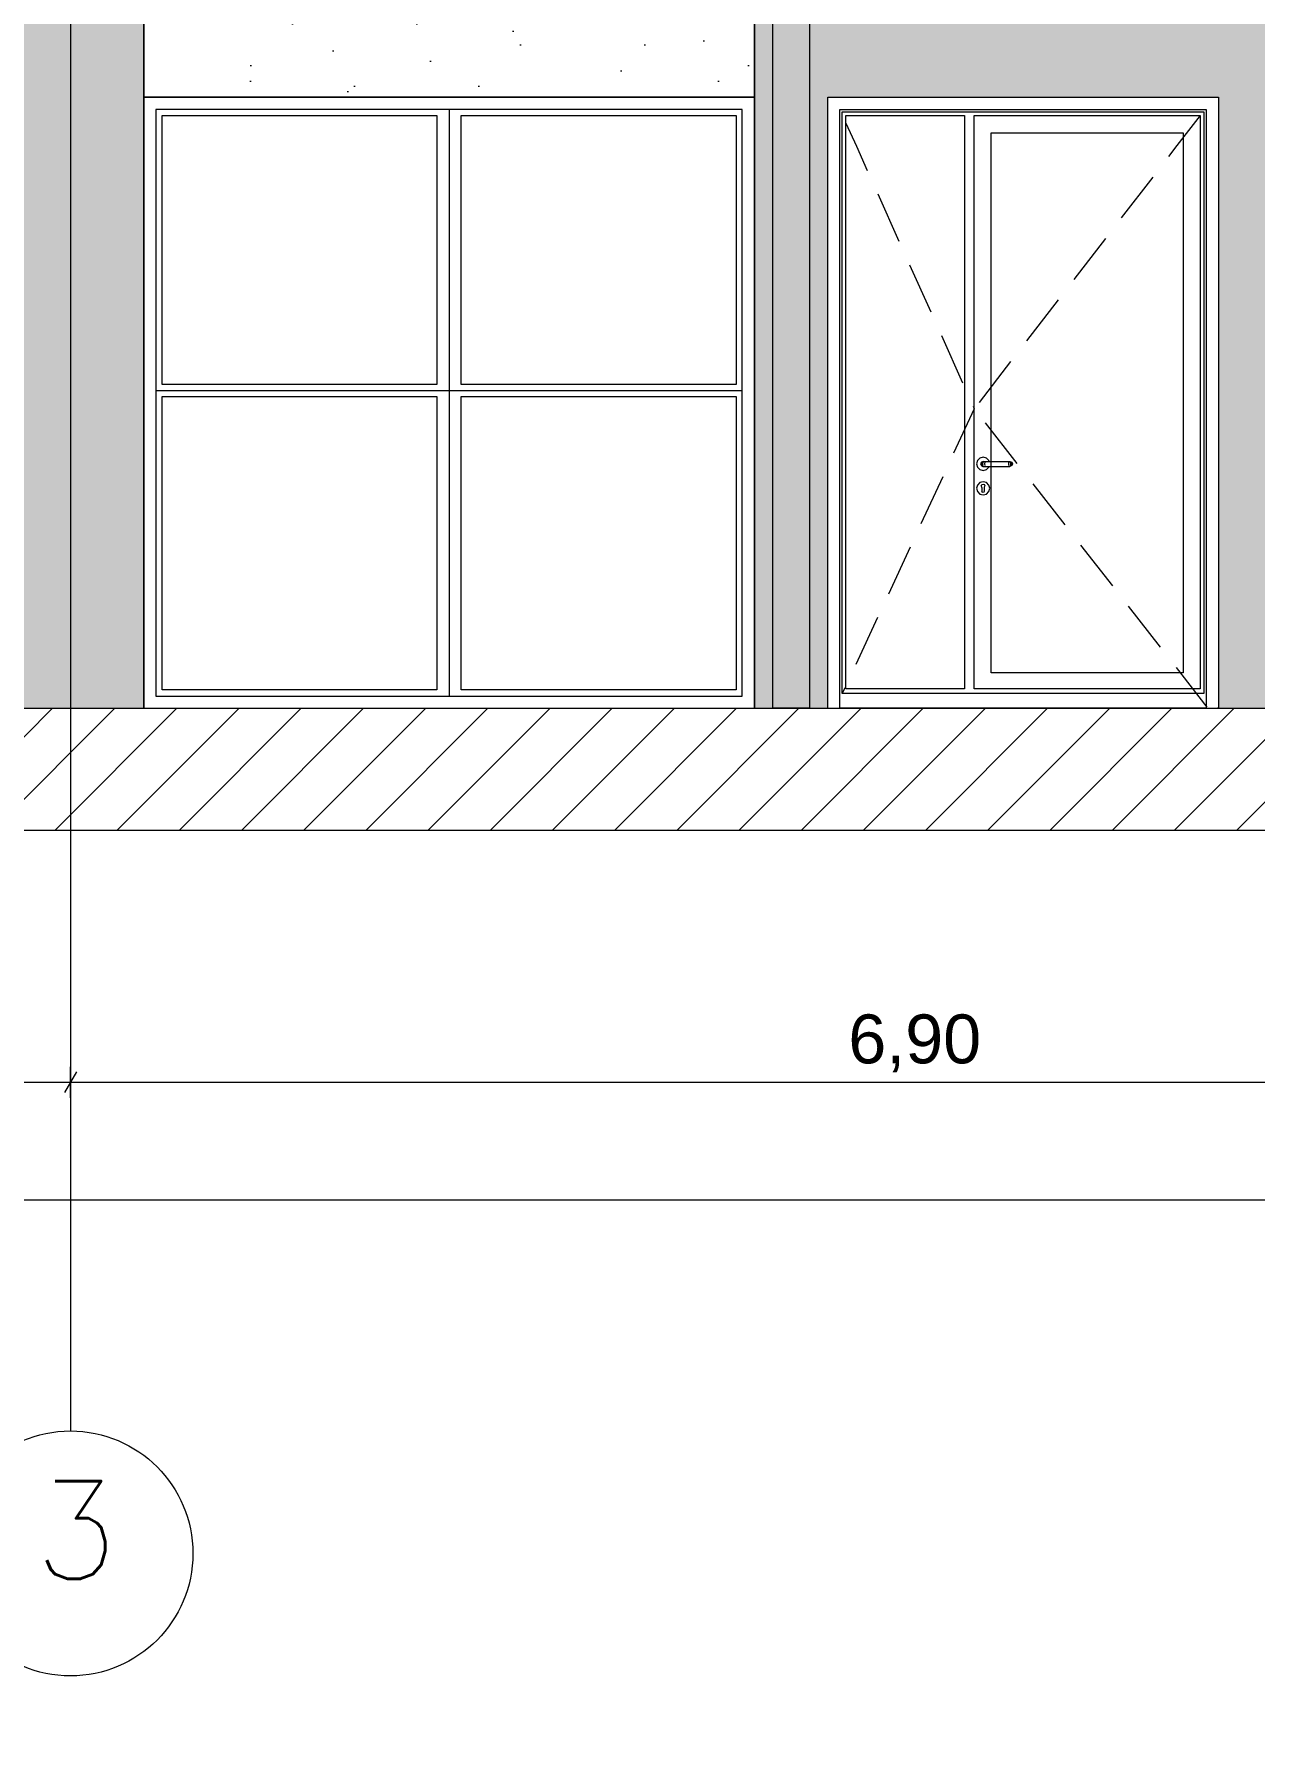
# Model space of a CAD drawing. Header units: metres. Extents: x 476297 to 476657, y 4620828 to 4621206.
# Drawn here: x 476637.45 to 476642.44, y 4621071.72 to 4621078.7 of the extents above; entities that cross this region are included whole.
import ezdxf

# ---------------------------------------------------------------- set-up
doc = ezdxf.new("R2010")
doc.units = ezdxf.units.M
doc.header["$MEASUREMENT"] = 0
doc.set_wipeout_variables(frame=1)
doc.linetypes.add('Hidden Line', pattern=[0.3175, 0.211667, -0.105833])
doc.linetypes.add('Wipeout_Contour', pattern=[1, 0, -1])
for name, color, linetype in [('0_Pen_No__7', 7, 'Continuous'), ('2D Drafting - General_Pen_No__7', 7, 'Continuous'), ('a-iataki_Pen_No__5_Pen_No__5', 7, 'Continuous'), ('New2D Drafting - General_Pen_No__30_Pen_No__9_Pen_No__9', 7, 'Continuous'), ('NewStructural - Bearing', 7, 'Continuous'), ('Structural - Bearing_Pen_No__7_Pen_No__7', 7, 'Continuous'), ('zoma', 7, 'Continuous'), ('zoma_Pen_No__5_Pen_No__5', 7, 'Continuous')]:
    doc.layers.add(name, color=color, linetype=linetype)
doc.styles.add('GENERATED_STYLE_2', font='arial.ttf')
doc.dimstyles.new('GENERATED_STYLE__1', dxfattribs={"dimtxt": 0.2, "dimasz": 0.064421, "dimexe": 0.18, "dimexo": 0.003, "dimgap": 0.09, "dimtad": 1, "dimtih": 1, "dimtoh": 1, "dimzin": 0, "dimdsep": 46, "dimtxsty": 'GENERATED_STYLE_2', "dimblk": 'ARROWHEAD_2', "dimblk1": 'ARROWHEAD_2', "dimblk2": 'ARROWHEAD_2', "dimcen": 0.09, "dimclrd": 142, "dimclre": 142, "dimclrt": 142, "dimadec": 0, "dimazin": 0, "dimtfac": 1, "dimtdec": 4, "dimtmove": 0, "dimatfit": 3, "dimfxl": 1, "dimtolj": 1, "dimtzin": 0, "dimarcsym": 0})

# ---------------------------------------------------------------- blocks, each defined once
blk = doc.blocks.new('*D31', base_point=(476844.5271, 4621385.791))
at = {"layer": 'zoma', "color": 142, "linetype": 'Continuous', "lineweight": 0, "transparency": 16777216}
for p, q in [((476630.721, 4621074.4577), (476630.6721, 4621074.373)), ((476630.6966, 4621074.3518), (476630.6966, 4621074.4789)), ((476637.621, 4621074.4577), (476637.5721, 4621074.373)), ((476637.5966, 4621074.3518), (476637.5966, 4621074.4789)), ((476630.6966, 4621074.4153), (476637.5966, 4621074.4153))]:
    blk.add_line(p, q, dxfattribs=at)
at = {"layer": 'zoma', "color": 142, "lineweight": 0, "transparency": 16777216, "insert": (476633.8805, 4621074.4553), "char_height": 0.2, "attachment_point": 7, "style": 'GENERATED_STYLE_2'}
blk.add_mtext('\\A1;{\\pql;\\fArial CYR|b0|i0|c204|p34;6,90}', dxfattribs=at)
blk = doc.blocks.new('ARROWHEAD_2')
at = {"color": 0, "linetype": 'Continuous', "lineweight": 0}
for p, q in [((0, 0), (-1, 0)), ((-0.38, -0.66), (0.38, 0.66))]:
    blk.add_line(p, q, dxfattribs=at)
blk = doc.blocks.new('*D32', base_point=(476844.5271, 4621385.791))
at = {"layer": 'zoma', "color": 142, "linetype": 'Continuous', "lineweight": 0, "transparency": 16777216}
for p, q in [((476637.621, 4621074.4577), (476637.5721, 4621074.373)), ((476637.5966, 4621074.3518), (476637.5966, 4621074.4789)), ((476644.521, 4621074.4577), (476644.4721, 4621074.373)), ((476644.4966, 4621074.3518), (476644.4966, 4621074.4789)), ((476637.5966, 4621074.4153), (476644.4966, 4621074.4153))]:
    blk.add_line(p, q, dxfattribs=at)
at = {"layer": 'zoma', "color": 142, "lineweight": 0, "transparency": 16777216, "insert": (476640.7805, 4621074.4553), "char_height": 0.2, "attachment_point": 7, "style": 'GENERATED_STYLE_2'}
blk.add_mtext('\\A1;{\\pql;\\fArial CYR|b0|i0|c204|p34;6,90}', dxfattribs=at)
blk = doc.blocks.new('*D34', base_point=(476844.5271, 4621385.791))
at = {"layer": 'zoma', "color": 142, "linetype": 'Continuous', "lineweight": 0, "transparency": 16777216}
for p, q in [((476609.821, 4621073.9769), (476609.7721, 4621073.8922)), ((476609.7966, 4621073.871), (476609.7966, 4621073.9981)), ((476651.5721, 4621073.8922), (476651.621, 4621073.9769)), ((476651.5966, 4621073.871), (476651.5966, 4621073.9981)), ((476609.7551, 4621073.9345), (476609.7966, 4621073.9345)), ((476609.7966, 4621073.9345), (476651.5966, 4621073.9345)), ((476651.5966, 4621073.9345), (476651.638, 4621073.9345))]:
    blk.add_line(p, q, dxfattribs=at)
at = {"layer": 'zoma', "color": 142, "lineweight": 0, "transparency": 16777216, "insert": (476630.3546, 4621073.9745), "char_height": 0.2, "attachment_point": 7, "style": 'GENERATED_STYLE_2'}
blk.add_mtext('\\A1;{\\pql;\\fArial CYR|b0|i0|c204|p34;41,80}', dxfattribs=at)

msp = doc.modelspace()

# ---------------------------------------------------------------- hatches: boundary and pattern name
at = {"layer": '2D Drafting - General_Pen_No__7', "linetype": 'Continuous', "lineweight": 0}
h = msp.add_hatch(dxfattribs=at)
h.set_pattern_fill('MASONRY_BLOCK', style=0, pattern_type=2)
h.set_pattern_definition([(45, (476844.52715, 4621385.79104), (-0.12727922, 0.12727922), [])])
h.paths.add_polyline_path([(476604.8831, 4621075.4455), (476604.8831, 4621075.9455), (476656.9229, 4621075.9455), (476656.9229, 4621075.4455)])
at = {"layer": 'New2D Drafting - General_Pen_No__30_Pen_No__9_Pen_No__9', "linetype": 'Continuous', "lineweight": 0}
for color, points in [(255, [(476640.6212, 4621075.9455), (476640.4712, 4621075.9455), (476640.4712, 4621085.2456), (476640.6212, 4621085.2456)]), (252, [(476623.4962, 4621079.1454), (476623.4962, 4621075.9455), (476625.0962, 4621075.9455), (476625.0962, 4621078.4455), (476626.6962, 4621078.4455), (476626.6962, 4621075.9455), (476627.4962, 4621075.9455), (476627.4962, 4621078.4455), (476629.0962, 4621078.4455), (476629.0962, 4621075.9455), (476632.2962, 4621075.9455), (476632.2962, 4621078.4455), (476633.8962, 4621078.4455), (476633.8962, 4621075.9455), (476634.6963, 4621075.9455), (476634.6963, 4621078.4455), (476636.2963, 4621078.4455), (476636.2963, 4621075.9455), (476637.8962, 4621075.9455), (476637.8962, 4621078.4455), (476637.8962, 4621078.4455), (476637.8962, 4621079.1454), (476635.696, 4621079.1454), (476635.696, 4621078.8655), (476631.296, 4621078.8655), (476631.296, 4621079.1454), (476630.0961, 4621079.1454), (476630.0961, 4621078.8655), (476625.6961, 4621078.8655), (476625.6961, 4621079.1454)])]:
    msp.add_hatch(color=color, dxfattribs=at).paths.add_polyline_path(points)

# ---------------------------------------------------------------- linework, layer by layer
at = {"layer": '0_Pen_No__7', "color": 7, "linetype": 'Continuous', "lineweight": 0, "flags": 128}
msp.add_lwpolyline([(476637.8962, 4621077.5455), (476637.8962, 4621075.9455), (476640.3963, 4621075.9455), (476640.3963, 4621077.5455), (476640.3962, 4621077.5455)], dxfattribs=at)
at = {"layer": '2D Drafting - General_Pen_No__7', "color": 7, "linetype": 'Continuous', "lineweight": 0, "flags": 128}
for points in [[(476642.2455, 4621078.245), (476642.2455, 4621075.9456), (476640.7459, 4621075.9456), (476640.7459, 4621078.245), (476640.7459, 4621078.3955), (476642.2455, 4621078.3955)], [(476641.0962, 4621076.0056), (476640.7559, 4621076.0056), (476640.7559, 4621078.245), (476640.7559, 4621078.3855), (476642.2355, 4621078.3855), (476642.2355, 4621078.245), (476642.2355, 4621076.0056)], [(476641.0962, 4621076.0256), (476640.7709, 4621076.0256), (476640.7709, 4621078.245), (476640.7709, 4621078.3705), (476641.2558, 4621078.3705), (476641.2558, 4621078.245), (476641.2558, 4621076.0256)], [(476641.2957, 4621078.245), (476641.2957, 4621078.3705), (476642.2205, 4621078.3705), (476642.2205, 4621078.245), (476642.2205, 4621076.0256), (476641.2957, 4621076.0256), (476641.2957, 4621077.1712)], [(476641.3657, 4621078.245), (476641.3657, 4621078.3005), (476642.1505, 4621078.3005), (476642.1505, 4621078.245), (476642.1505, 4621076.0905), (476641.3657, 4621076.0905)], [(476604.8831, 4621075.4455), (476604.8831, 4621075.9455), (476656.9229, 4621075.9455), (476656.9229, 4621075.4455)]]:
    msp.add_lwpolyline(points, close=True, dxfattribs=at)
at = {"layer": '2D Drafting - General_Pen_No__7', "color": 7, "linetype": 'Hidden Line', "lineweight": 0, "flags": 128}
for points in [[(476642.2205, 4621078.3705), (476642.1258, 4621078.2476), (476641.2957, 4621077.1712), (476642.2485, 4621075.9498)], [(476640.7709, 4621078.3394), (476640.8133, 4621078.245), (476641.2957, 4621077.1712), (476640.7559, 4621076.0056)]]:
    msp.add_lwpolyline(points, dxfattribs=at)
at = {"layer": '2D Drafting - General_Pen_No__7', "color": 7, "linetype": 'Continuous', "lineweight": 0, "flags": 128}
msp.add_lwpolyline([(476642.2955, 4621078.245), (476642.2956, 4621075.9456), (476642.2914, 4621075.9456)], dxfattribs=at)
at = {"layer": 'New2D Drafting - General_Pen_No__30_Pen_No__9_Pen_No__9', "color": 7, "linetype": 'Continuous', "lineweight": 0, "flags": 128}
msp.add_lwpolyline([(476640.6212, 4621075.9455), (476640.4712, 4621075.9455), (476640.4712, 4621085.2456), (476640.6212, 4621085.2456)], close=True, dxfattribs=at)
msp.add_lwpolyline([(476629.0962, 4621075.9455), (476632.2962, 4621075.9455), (476632.2962, 4621078.4455), (476633.8962, 4621078.4455), (476633.8962, 4621075.9455), (476634.6963, 4621075.9455), (476634.6963, 4621078.4455), (476636.2963, 4621078.4455), (476636.2963, 4621075.9455), (476637.8962, 4621075.9455), (476637.8962, 4621078.4455), (476637.8962, 4621078.4455), (476637.8962, 4621079.1454), (476635.696, 4621079.1454), (476635.696, 4621078.8655), (476631.296, 4621078.8655), (476631.296, 4621079.1454), (476630.0961, 4621079.1454)], dxfattribs=at)
at = {"layer": 'NewStructural - Bearing', "color": 7, "linetype": 'Continuous', "lineweight": 0}
for p, q in [((476641.3087, 4621076.9588), (476641.3051, 4621076.9453)), ((476641.3186, 4621076.9687), (476641.3087, 4621076.9588)), ((476641.3321, 4621076.9723), (476641.3186, 4621076.9687)), ((476641.325, 4621076.9524), (476641.3221, 4621076.9453)), ((476641.3266, 4621076.9524), (476641.3238, 4621076.9453)), ((476641.3321, 4621076.9553), (476641.325, 4621076.9524)), ((476641.3314, 4621076.9524), (476641.3293, 4621076.9453)), ((476641.3456, 4621076.9687), (476641.3321, 4621076.9723)), ((476641.3321, 4621076.9553), (476641.3332, 4621076.9553)), ((476641.3332, 4621076.9553), (476641.3365, 4621076.9553)), ((476641.3365, 4621076.9553), (476641.3414, 4621076.9553)), ((476641.3386, 4621076.9524), (476641.3375, 4621076.9453)), ((476641.3414, 4621076.9553), (476641.3471, 4621076.9553)), ((476641.3555, 4621076.9588), (476641.3456, 4621076.9687)), ((476641.3471, 4621076.9553), (476641.4271, 4621076.9553)), ((476641.3564, 4621076.9553), (476641.3555, 4621076.9588)), ((476641.4271, 4621076.9553), (476641.4328, 4621076.9553)), ((476641.4328, 4621076.9553), (476641.4377, 4621076.9553)), ((476641.4356, 4621076.9524), (476641.4367, 4621076.9453)), ((476641.4377, 4621076.9553), (476641.4409, 4621076.9553)), ((476641.4409, 4621076.9553), (476641.4421, 4621076.9553)), ((476641.4421, 4621076.9553), (476641.4491, 4621076.9524)), ((476641.4428, 4621076.9524), (476641.4449, 4621076.9453)), ((476641.4476, 4621076.9524), (476641.4503, 4621076.9453)), ((476641.4491, 4621076.9524), (476641.4521, 4621076.9453)), ((476641.3051, 4621076.9453), (476641.3087, 4621076.9318)), ((476641.3087, 4621076.9318), (476641.3186, 4621076.922)), ((476641.3186, 4621076.922), (476641.3321, 4621076.9183)), ((476641.3221, 4621076.9453), (476641.325, 4621076.9383)), ((476641.3238, 4621076.9453), (476641.3266, 4621076.9383)), ((476641.325, 4621076.9383), (476641.3321, 4621076.9353)), ((476641.3293, 4621076.9453), (476641.3314, 4621076.9383)), ((476641.3321, 4621076.9353), (476641.3332, 4621076.9353)), ((476641.3321, 4621076.9183), (476641.3456, 4621076.922)), ((476641.3332, 4621076.9353), (476641.3365, 4621076.9353)), ((476641.3365, 4621076.9353), (476641.3414, 4621076.9353)), ((476641.3375, 4621076.9453), (476641.3386, 4621076.9383)), ((476641.3414, 4621076.9353), (476641.3471, 4621076.9353)), ((476641.3456, 4621076.922), (476641.3555, 4621076.9318)), ((476641.3471, 4621076.9353), (476641.4271, 4621076.9353)), ((476641.3555, 4621076.9318), (476641.3564, 4621076.9353)), ((476641.4271, 4621076.9353), (476641.4328, 4621076.9353)), ((476641.4328, 4621076.9353), (476641.4377, 4621076.9353)), ((476641.4367, 4621076.9453), (476641.4356, 4621076.9383)), ((476641.4377, 4621076.9353), (476641.4409, 4621076.9353)), ((476641.4409, 4621076.9353), (476641.4421, 4621076.9353)), ((476641.4491, 4621076.9383), (476641.4421, 4621076.9353)), ((476641.4449, 4621076.9453), (476641.4428, 4621076.9383)), ((476641.4503, 4621076.9453), (476641.4476, 4621076.9383)), ((476641.4521, 4621076.9453), (476641.4491, 4621076.9383)), ((476641.3087, 4621076.8589), (476641.3051, 4621076.8454)), ((476641.3051, 4621076.8454), (476641.3087, 4621076.8319)), ((476641.3186, 4621076.8687), (476641.3087, 4621076.8589)), ((476641.3087, 4621076.8319), (476641.3186, 4621076.822)), ((476641.3321, 4621076.8724), (476641.3186, 4621076.8687)), ((476641.3186, 4621076.822), (476641.3321, 4621076.8184)), ((476641.3254, 4621076.857), (476641.3246, 4621076.855)), ((476641.3271, 4621076.8498), (476641.3246, 4621076.855)), ((476641.3254, 4621076.857), (476641.3267, 4621076.8605)), ((476641.3267, 4621076.8605), (476641.3321, 4621076.8628)), ((476641.3271, 4621076.8482), (476641.3271, 4621076.8498)), ((476641.3271, 4621076.8482), (476641.3271, 4621076.8454)), ((476641.3271, 4621076.8454), (476641.3271, 4621076.8425)), ((476641.3271, 4621076.8425), (476641.3271, 4621076.8367)), ((476641.3271, 4621076.8367), (476641.3271, 4621076.8329)), ((476641.3286, 4621076.8293), (476641.3271, 4621076.8329)), ((476641.3321, 4621076.8279), (476641.3286, 4621076.8293)), ((476641.3456, 4621076.8687), (476641.3321, 4621076.8724)), ((476641.3321, 4621076.8628), (476641.3375, 4621076.8605)), ((476641.3356, 4621076.8293), (476641.3321, 4621076.8279)), ((476641.3321, 4621076.8184), (476641.3456, 4621076.822)), ((476641.3371, 4621076.8329), (476641.3356, 4621076.8293)), ((476641.3396, 4621076.855), (476641.3371, 4621076.8498)), ((476641.3371, 4621076.8498), (476641.3371, 4621076.8482)), ((476641.3371, 4621076.8482), (476641.3371, 4621076.8454)), ((476641.3371, 4621076.8454), (476641.3371, 4621076.8425)), ((476641.3371, 4621076.8425), (476641.3371, 4621076.8367)), ((476641.3371, 4621076.8367), (476641.3371, 4621076.8329)), ((476641.3388, 4621076.857), (476641.3375, 4621076.8605)), ((476641.3388, 4621076.857), (476641.3396, 4621076.855)), ((476641.3555, 4621076.8589), (476641.3456, 4621076.8687)), ((476641.3456, 4621076.822), (476641.3555, 4621076.8319)), ((476641.3591, 4621076.8454), (476641.3555, 4621076.8589)), ((476641.3555, 4621076.8319), (476641.3591, 4621076.8454))]:
    msp.add_line(p, q, dxfattribs=at)
at = {"layer": 'Structural - Bearing_Pen_No__7_Pen_No__7', "color": 7, "linetype": 'Continuous', "lineweight": 0}
for p, q in [((476637.9465, 4621078.3957), (476637.9465, 4621077.5455)), ((476640.346, 4621078.3954), (476637.9465, 4621078.3957)), ((476637.9715, 4621078.3705), (476639.0963, 4621078.3705)), ((476637.9715, 4621077.2705), (476637.9715, 4621078.3705)), ((476639.0963, 4621078.3705), (476639.0963, 4621077.2705)), ((476639.1463, 4621078.3955), (476639.1462, 4621077.5455)), ((476639.1963, 4621078.3705), (476640.321, 4621078.3705)), ((476639.1963, 4621077.2705), (476639.1963, 4621078.3705)), ((476640.321, 4621078.3705), (476640.321, 4621077.2705)), ((476640.3459, 4621077.5455), (476640.346, 4621078.3954)), ((476637.9465, 4621077.5455), (476637.9465, 4621075.9955)), ((476639.1463, 4621077.5455), (476639.1462, 4621075.9955)), ((476640.346, 4621075.9955), (476640.346, 4621077.5455)), ((476637.9465, 4621077.2455), (476640.346, 4621077.2455)), ((476639.0963, 4621077.2705), (476637.9715, 4621077.2705)), ((476640.321, 4621077.2705), (476639.1963, 4621077.2705)), ((476637.9715, 4621077.2205), (476639.0963, 4621077.2205)), ((476637.9715, 4621076.0205), (476637.9715, 4621077.2205)), ((476639.0963, 4621077.2205), (476639.0963, 4621076.0205)), ((476639.1963, 4621077.2205), (476640.321, 4621077.2205)), ((476639.1963, 4621076.0205), (476639.1963, 4621077.2205)), ((476640.321, 4621077.2205), (476640.321, 4621076.0205)), ((476637.9465, 4621075.9955), (476640.346, 4621075.9955)), ((476639.0963, 4621076.0205), (476637.9715, 4621076.0205)), ((476640.321, 4621076.0205), (476639.1963, 4621076.0205))]:
    msp.add_line(p, q, dxfattribs=at)
at = {"layer": 'zoma_Pen_No__5_Pen_No__5', "color": 142, "linetype": 'Continuous', "lineweight": 0}
msp.add_line((476637.5966, 4621079.271), (476637.5966, 4621072.9883), dxfattribs=at)
msp.add_circle((476637.5966, 4621072.4872), 0.5011, dxfattribs=at)

# ---------------------------------------------------------------- texts
at = {"layer": 'a-iataki_Pen_No__5_Pen_No__5', "color": 142, "linetype": 'Continuous', "lineweight": 0, "insert": (476637.4478, 4621072.7833), "char_height": 0.4, "attachment_point": 1}
msp.add_mtext('\\A1;{\\pql;\\Ftxt.shx;3}', dxfattribs=at)

# ---------------------------------------------------------------- dimensions: what is measured, and where the dimension line sits
at = {"layer": 'zoma', "color": 142, "linetype": 'Continuous', "lineweight": 0}
for base, p1, p2, picture, middle in [((476637.5966, 4621074.4153), (476630.6966, 4621079.5371), (476637.5966, 4621079.297), '*D31', (476634.1403, 4621074.5553)), ((476651.5966, 4621073.9345), (476609.7966, 4621061.842), (476651.5966, 4621061.7211), '*D34', (476630.6906, 4621074.0745))]:
    dim = msp.add_linear_dim(base=base, p1=p1, p2=p2, dimstyle='GENERATED_STYLE__1', dxfattribs=at)
    dim.commit()
    dim.dimension.update_dxf_attribs({"geometry": picture, "text_midpoint": middle, "dimtype": 160})

# ---------------------------------------------------------------- next in the draw order: wipeouts: each hides what was drawn before it
at = {"color": 254, "linetype": 'Wipeout_Contour', "lineweight": 0, "ltscale": 18582380.51913234}
msp.add_wipeout([(476640.3962, 4621079.1455), (476637.8962, 4621079.1455), (476637.8962, 4621078.4455), (476640.3962, 4621078.4455)], dxfattribs=at).dxf.layer = 'New2D Drafting - General_Pen_No__30_Pen_No__9_Pen_No__9'

# ---------------------------------------------------------------- next in the draw order: hatches: boundary and pattern name
at = {"layer": 'New2D Drafting - General_Pen_No__30_Pen_No__9_Pen_No__9', "linetype": 'Continuous', "lineweight": 0}
h = msp.add_hatch(dxfattribs=at)
h.set_pattern_fill('CUT_STONE', color=8, style=0, pattern_type=2)
h.set_pattern_definition([(45, (476844.52715, 4621386.59104), (-0.25455844, 0.25455844), [0, -0.24, 0, -0.36]), (110, (476845.32715, 4621386.59104), (0.33828934, 0.12312725), [0, -0.176, 0, -0.304])])
h.paths.add_polyline_path([(476640.3962, 4621079.1455), (476637.8962, 4621079.1455), (476637.8962, 4621078.4455), (476640.3962, 4621078.4455)])
msp.add_hatch(color=252, dxfattribs=at).paths.add_polyline_path([(476650.0963, 4621079.1455), (476648.3962, 4621079.1455), (476648.3962, 4621078.8655), (476643.9962, 4621078.8655), (476643.9962, 4621079.1455), (476642.3461, 4621079.1455), (476642.3461, 4621078.8656), (476640.6461, 4621078.8656), (476640.6461, 4621079.1455), (476640.3963, 4621079.1455), (476640.3962, 4621079.1455), (476640.3963, 4621078.4456), (476640.3962, 4621078.4456), (476640.3962, 4621075.9455), (476640.6963, 4621075.9455), (476640.6963, 4621075.9456), (476640.6963, 4621078.4455), (476642.2963, 4621078.4455), (476642.2963, 4621075.9456), (476642.2963, 4621075.9455), (476642.7964, 4621075.9455), (476642.7964, 4621078.4455), (476643.6964, 4621078.4455), (476643.6964, 4621075.9455), (476645.6963, 4621075.9455), (476645.6963, 4621078.4455), (476647.2963, 4621078.4455), (476647.2963, 4621075.9455), (476648.4963, 4621075.9455), (476648.4963, 4621078.4455), (476650.0963, 4621078.4455), (476650.0963, 4621075.9455), (476651.666, 4621075.9455), (476651.666, 4621079.1455)])

# ---------------------------------------------------------------- next in the draw order: linework, layer by layer
at = {"layer": '0_Pen_No__7', "color": 7, "linetype": 'Continuous', "lineweight": 0, "flags": 128}
msp.add_lwpolyline([(476640.3962, 4621077.5455), (476640.3963, 4621077.5455), (476640.3963, 4621078.4455), (476637.8962, 4621078.4455), (476637.8962, 4621077.5455)], dxfattribs=at)
at = {"layer": 'New2D Drafting - General_Pen_No__30_Pen_No__9_Pen_No__9', "color": 7, "linetype": 'Continuous', "lineweight": 0, "flags": 128}
msp.add_lwpolyline([(476640.3962, 4621079.1455), (476637.8962, 4621079.1455), (476637.8962, 4621078.4455), (476640.3962, 4621078.4455)], close=True, dxfattribs=at)
msp.add_lwpolyline([(476643.9962, 4621079.1455), (476642.3461, 4621079.1455), (476642.3461, 4621078.8656), (476640.6461, 4621078.8656), (476640.6461, 4621079.1455), (476640.3963, 4621079.1455), (476640.3962, 4621079.1455), (476640.3963, 4621078.4456), (476640.3962, 4621078.4456), (476640.3962, 4621075.9455), (476640.6963, 4621075.9455), (476640.6963, 4621075.9456), (476640.6963, 4621078.4455), (476642.2963, 4621078.4455), (476642.2963, 4621075.9456), (476642.2963, 4621075.9455), (476642.7964, 4621075.9455)], dxfattribs=at)

# ---------------------------------------------------------------- next in the draw order: dimensions: what is measured, and where the dimension line sits
at = {"layer": 'zoma', "color": 142, "linetype": 'Continuous', "lineweight": 0}
dim = msp.add_linear_dim(base=(476644.4966, 4621074.4153), p1=(476637.5966, 4621079.297), p2=(476644.4966, 4621079.5371), dimstyle='GENERATED_STYLE__1', dxfattribs=at)
dim.commit()
dim.dimension.update_dxf_attribs({"geometry": '*D32', "text_midpoint": (476641.0403, 4621074.5553), "dimtype": 160})

doc.saveas('drawing.dxf')
